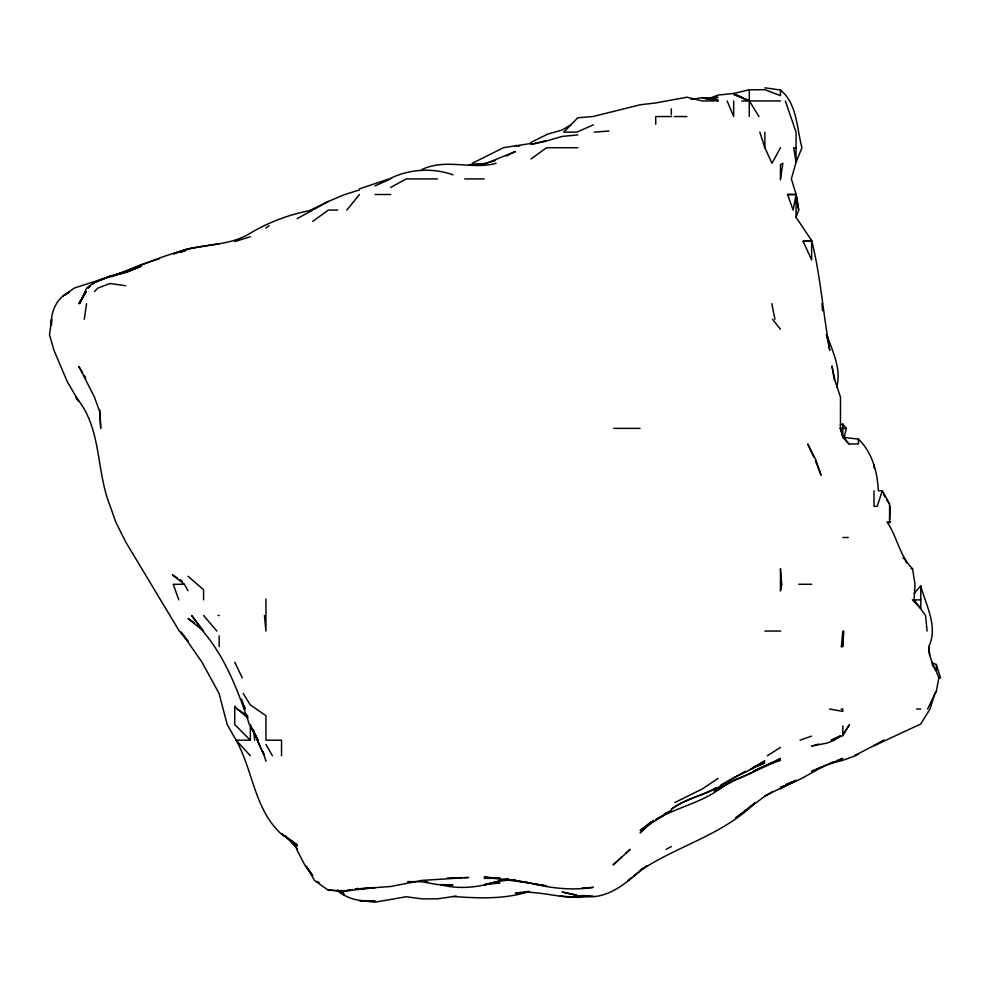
<?xml version="1.0" encoding="UTF-8"?>
<svg xmlns="http://www.w3.org/2000/svg" width="990" height="990" viewBox="0 0 990 990"><rect width="100%" height="100%" fill="white"/><g stroke="black" fill="none" stroke-linecap="round" stroke-linejoin="round"><path stroke-width="1.49" d="M842.824 437.308L858.417 439.114L858.417 443.966L848.999 443.966L842.824 437.308L840.448 428.373L840.498 397.188L835.312 381.596L831.934 366.003L834.335 380.185M889.602 519.688L890.097 506.336M843.789 631.063L842.824 645.591L841.376 646.656L842.824 631.063L842.824 646.656L841.376 646.656M84.299 319.238L86.563 303.645M780.466 178.905L782.892 163.313L780.466 164.786L780.466 179.92M787.57 194.498L796.047 194.498L793.139 210.09L787.57 194.498L796.245 194.498L798.695 210.09L796.047 217.317L811.639 240.533L811.639 259.925L803.1 241.275L811.639 240.533M914.166 593.406L920.787 585.857C925.898 605.608 938.371 626.336 928.793 646.656C928.583 658.338 935.092 667.396 938.866 677.841L936.367 691.07L927.605 709.013M836.661 387.263C841.549 369.48 833.073 352.428 827.232 336.006L827.232 338.889M844.086 438.211L846.302 428.373L842.824 424.079L840.213 425.032M858.417 439.114C872.19 452.158 877.499 472.255 878.328 490.743L882.35 490.743L877.177 506.336L874.009 506.336L874.009 490.743M85.858 291.951L79.571 303.645L86.712 288.053C101.314 275.74 121.349 274.762 138.377 267.337M780.466 147.72L772.002 163.313L764.862 147.72L759.8 132.128M85.672 291.951L78.841 303.645L86.031 291.951M840.225 735.805L831.154 740.198L842.824 735.595L849.556 724.606L842.824 734.555M936.367 691.292L934.857 693.433L929.994 709.013L920.787 723.999L874.009 745.742L884.157 740.198L855.051 755.42M346.822 210.09L359.481 194.498M94.434 291.506L97.849 288.053L110.026 283.511L125.619 285.739M651.098 822.381L640.134 832.949L653.499 820.277M621.435 857.216L613.132 864.938L630.271 849.346L625.692 853.33M643.587 867.933C629.046 880.568 613.441 894.935 593.357 896.73L577.764 895.727L562.184 892.002L576.353 894.948M643.587 867.834L640.134 870.742C677.296 845.695 723.009 835.065 755.234 802.568L735.521 818.161L764.862 796.22M650.925 821.935L640.134 830.437L671.319 810.451L655.726 819.671C677.185 807.085 702.492 802.692 722.415 786.976L714.198 791.146M627.858 880.531L631.212 877.907M633.439 876.162L646.742 865.792M265.939 228.047L269.045 225.683M312.716 221.438L328.309 210.09L337.739 210.09M530.986 158.969L546.591 147.72L577.764 147.72M63.249 295.886L74.312 288.053L122.76 272.46L111.437 276.668L141.211 264.627L159.538 258.699M718.096 778.4L702.492 788.832L674.809 802.568M840.386 736.164L834.31 740.198L827.232 743.057L811.639 746.101L818.73 744.072M767.324 755.791L780.466 747.438M732.402 780.726L718.096 789.587C737.81 777.076 760.295 770.245 780.466 758.464L753.341 771.383L764.862 765.901L780.466 760.221C763.859 764.49 750.247 775.455 733.689 779.947M780.466 788.943L796.047 780.368L764.862 796.096L772.658 791.542M571.267 124.629L562.184 129.987L546.591 134.442M720.695 785.107L745.223 771.383M750.568 769.242L764.862 760.852L749.269 770.195L733.689 777.868L718.096 787.471C702.863 795.651 685.327 798.72 671.319 809.238C684.857 799.128 701.7 796.034 716.154 787.656M64.498 295.169L68.223 293.028M664.884 813.743L667.458 812.258M314.016 209.373L328.309 201.477L343.889 194.844L359.481 189.919M69.461 292.149C56.777 297.322 50.713 311.924 51.307 324.906M297.111 218.604L312.716 210.09C290.874 213.902 269.453 221.723 250.346 233.157C227.217 247.772 198.248 242.674 173.807 253.737M390.666 187.432L406.259 178.905L437.444 178.905M827.232 764.503C811.751 772.052 797.123 782.682 780.466 786.976M666.146 849.346L671.319 846.549M328.309 201.477L310.501 210.09M506.311 156.036L515.406 151.47L486.338 163.313L471.463 164.885M530.986 142.399L546.591 134.665M472.255 163.313L503.39 147.72L530.986 143.451M782.409 786.976L796.047 780.504L786.134 784.29M822.034 766.631L811.639 771.383L842.824 758.427L837.156 760.543M750.568 769.416L764.862 762.906L753.526 767.349M375.086 185.873L390.666 178.905M663.523 814.708L671.319 811.268L664.228 814.337M593.357 124.876L576.836 132.128L563.755 132.128L577.764 117.81L593.357 116.449L640.134 104.792L655.726 102.935L686.912 97.218L702.492 100.955L714.409 100.955M855.051 755.321L858.417 753.885L855.447 755.791L842.824 760.308L828.655 764.119M125.619 272.596L125.965 272.46C145.629 262.239 166.667 254.987 187.989 249.109L173.807 253.861M134.12 269.119L125.619 272.46L141.211 265.097L125.779 272.46L141.211 266.149L125.619 272.201L110.026 276.272L94.434 282.41L92.268 284.291L94.434 282.447L110.026 276.383L124.196 272.943M390.666 178.262C409.996 168.906 432.791 167.706 453.036 174.809M709.582 98.282L718.096 95.09L733.689 93.444L749.269 89.843L764.862 89.669L780.466 95.634L780.466 89.991L764.862 87.838M830.066 763.191L834.323 761.607M800.044 740.198L811.639 736.09M389.082 178.905L359.481 188.88M234.754 241.597L250.346 236.746M495.433 160.64L484.221 163.796L468.629 164.699M546.591 140.939L562.184 136.41L577.764 134.925M780.739 631.063L764.862 631.063M421.851 169.562C445.636 158.054 471.945 170.033 496.089 163.313M499.814 880.791C480.596 887.127 460.09 889.911 440.278 884.639M456.229 896.111L437.444 898.846L421.851 898.87L406.259 896.742L375.086 902.162L359.481 900.603L375.086 900.974C362.105 901.816 347.787 899.749 337.899 890.592M546.591 140.481L530.986 144.392L545.168 141.459M712.416 98.641L718.096 97.317L703.915 98.53M529.576 891.371C504.64 899.526 478.789 898.289 453.036 896.495M187.989 248.936L219.161 243.726M691.156 99.408L702.492 97.614L718.096 100.955L702.492 97.701L718.096 100.077L706.749 99.037M489.889 883.055L499.814 881.583L484.221 884.949L499.814 880.89L515.406 879.689M521.074 892.411L515.406 893.19C536.345 889.626 556.764 897.98 577.764 897.15L559.808 896.111M523.908 892.027L528.153 891.446M508.315 878.86L499.814 879.937L508.315 879.219M577.764 897.485L593.357 896.222L582.021 895.48M594.297 132.128L608.949 131.002M501.559 880.531L513.872 879.578M582.021 888.092L593.357 887.337C573.062 890.53 552.296 888.463 532.41 883.699M485.632 883.847L499.814 883.216L491.3 883.377M447.369 878.019L461.538 877.635M499.814 877.722L484.221 878.328L499.814 878.303L484.221 877.066L530.986 883.117L515.406 880.568L546.591 885.902L532.41 883.625M464.384 877.573L468.629 877.499L421.851 880.395L390.666 886.495L359.481 888.785L375.086 887.634L343.889 891.186L328.309 890.258L314.572 880.531L306.269 866.238M741.758 100.955L780.466 100.955M671.319 116.548L655.726 116.548L655.726 124.282M674.202 116.548L686.912 116.548M796.047 147.72L793.732 147.72L796.047 162.41L791.357 178.905L796.047 194.114L796.047 217.317M464.681 178.905L484.221 178.905M375.086 194.498L390.666 194.498M803.1 241.275L811.639 241.275M826.106 334.818L827.219 334.818L829.744 350.411L827.232 336.006M613.738 428.373L640.134 428.373M839.891 428.373L846.302 428.373M890.332 521.916L886.904 521.916C897.237 536.531 899.452 555.823 912.545 568.693L915.008 584.286L914.104 599.878L925.539 615.471L927.086 631.063M842.824 537.508L848.257 537.508M910.998 568.693L912.545 568.693M184.029 584.286L173.225 584.286L178.819 599.878M798.794 584.286L811.639 584.286M920.787 599.878L912.372 599.878L920.787 608.429L920.787 585.857M218.147 615.471L219.161 615.471M938.866 677.841L940.5 677.841L936.367 664.488L931.565 662.694M841.104 709.013L842.824 709.013L842.824 711.377L829.546 709.013M916.641 709.013L920.787 709.013M250.346 724.606L250.346 740.198L236.127 740.198L227.205 724.606L219.05 693.433L202.034 662.248L181.22 632.325M407.682 881.62L421.851 881.756L437.444 884.565L453.036 885.147L444.535 884.59M424.685 881.558L427.519 881.744M328.309 889.886L343.889 891.198L352.403 889.565L343.889 891.186L341.055 890.381M515.406 145.481L519.663 146.099M733.689 94.508L749.269 100.832L733.689 93.444M733.689 94.087L749.269 100.955M337.404 890.22L343.889 893.339L338.691 890.74M337.404 890.864L343.889 894.663L337.899 890.258M250.346 740.198L234.754 724.606L234.754 706.142L237.154 709.013L247.946 715.931M177.297 577.987L172.384 574.831L184.375 584.286L187.989 590.745M179.747 579.558L182.21 581.13M317.072 881.36L319.572 883.03M193.978 622.549L187.989 618.503L203.569 631.063L191.627 615.471L202.999 631.063M197.579 624.975L199.968 626.596M902.868 557.902L905.194 559.511M237.154 709.013L248.144 718.01M187.989 576.254L203.569 589.731L203.569 599.878M290.454 839.829L297.111 845.918L281.531 833.753L297.111 844.854L281.024 833.753C254.343 809.115 253.056 770.567 236.127 740.198L250.346 755.791M780.466 89.991C797.334 104.024 796.653 128.081 801.925 147.72L796.047 162.41L796.047 132.128L785.367 100.955M285.702 835.919L297.111 848.95M203.569 615.471L216.884 631.063M848.999 443.966L842.824 436.268L840.448 428.373M772.509 319.238L780.466 329.299M181.22 632.202L187.989 641.273L179.301 631.063L125.619 541.815L115.719 521.916L110.026 505.717C95.733 470.225 102.156 427.804 75.834 397.188L78.841 401.544L67.246 381.596L54.005 350.411L49.5 334.818L51.579 319.238L51.591 324.906M203.569 631.917C225.968 658.622 238.466 692.022 249.406 724.606M905.194 560.823L906.852 563.075M932.085 664.698L936.367 670.836L936.367 664.488M307.147 867.314L312.716 875.63L304.734 864.938L297.111 850.187L296.282 846.512M243.194 693.433L250.346 704.905L265.939 715.708L265.939 740.198L281.531 740.198L281.531 755.791M749.405 100.955L758.996 116.548M82.665 372.76L78.841 366.449L94.434 397.052L100.052 412.781L100.708 428.373L99.693 409.947M84.2 375.284L85.734 377.809M883.55 494.48L885.06 496.98M886.57 499.48L889.602 504.467L889.602 522.968M265.939 744.542L272.399 755.791M250.346 726.499L258.13 740.198L252.289 728.566M882.35 490.743L889.602 503.96M234.754 662.248L242.265 677.841M250.346 724.692L264.355 755.791L265.939 761.298M257.19 740.198L264.342 755.791L263.105 751.546M813.817 457.083L807.729 443.966L815.735 459.558L821.019 475.15L815.463 460.969M727.13 100.955L733.689 116.548L733.689 100.955M241.548 699.101L245.087 709.013L244.32 706.179M811.887 241.275C819.51 272.151 822.282 303.534 827.219 334.818M771.804 303.645L774.96 319.238M796.047 194.498L798.695 210.09M253.626 730.286L254.653 740.198M928.793 646.656L929.647 655.157M264.441 615.471L265.939 631.063L265.939 599.099M821.948 303.645L822.541 310.724M874.009 464.929L874.009 467.849M842.824 424.079L842.824 436.813M842.824 725.905L842.824 735.595M764.862 132.128L764.862 147.72M749.269 89.843L749.269 116.548M671.319 108.826L671.319 114.766M219.161 635.951L219.161 646.656M781.716 584.286L780.466 590.993L780.466 568.693L781.716 584.286M90.102 286.172L87.949 288.053L90.102 286.184M185.142 250.755L180.898 252.017L185.142 250.755M358.071 888.488L355.237 889.02L358.071 888.488"/></g></svg>
